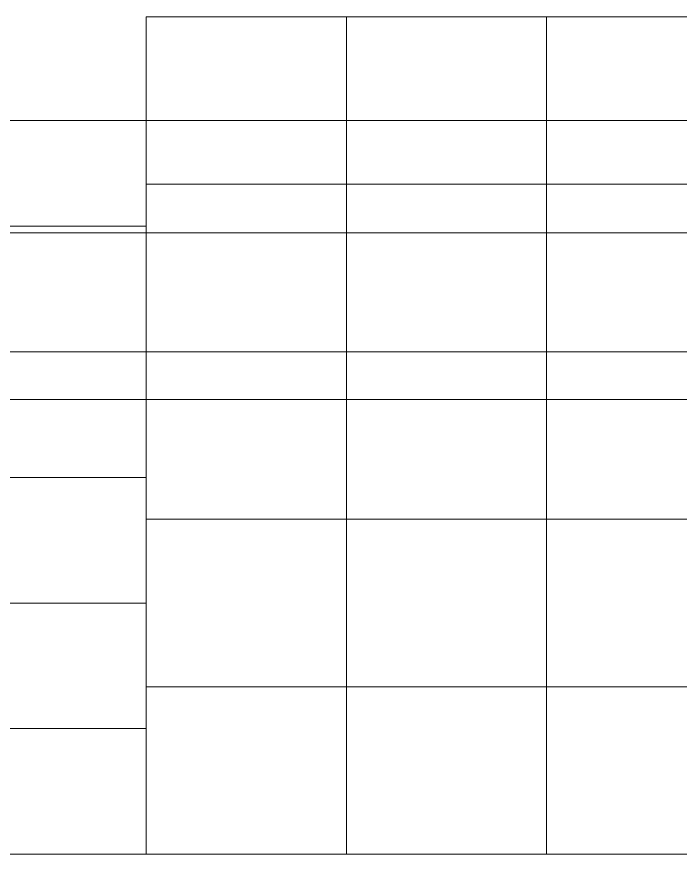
# Model space of a CAD drawing. Header units: millimetres. Extents: x 374056 to 882622, y 26363 to 140094.
# Drawn here: x 401122 to 411860, y 47677 to 61237 of the extents above; entities that cross this region are included whole.
import ezdxf

# ---------------------------------------------------------------- set-up
doc = ezdxf.new("R2010")
doc.units = ezdxf.units.MM
doc.header["$MEASUREMENT"] = 0
doc.layers.get('0').update_dxf_attribs({"lineweight": 9})
doc.layers.add('S-DETL-GRID', color=62, linetype='Continuous', lineweight=9, plot=False)

msp = doc.modelspace()

# ---------------------------------------------------------------- linework, layer by layer
at = {"color": 2, "ltscale": 0.05}
for p in [(870287.20036, 64893.50156), (870279.71972, 59555.60111)]:
    msp.add_xline(p, (1, 0), dxfattribs=at)
at = {"color": 1, "ltscale": 0.05}
for p in [(717385.08885, 63540.23398, 0), (757167.52904, 61540.23398, -0.00003), (757317.52904, 57740.13058, -0.00003), (717018.16428, 55040.23398, 0)]:
    msp.add_xline(p, (1, 0), dxfattribs=at)
at = {"layer": 'S-DETL-GRID'}
for p, q in [((406456.38805, 61236.7087, 0), (406456.38805, 47676.70872, 0)), ((409696.38805, 61236.7087, 0), (409696.38805, 47676.70872, 0)), ((422656.38805, 58524.7087, 0), (403216.38805, 58524.7087, 0)), ((403216.38805, 55812.70871, 0), (388636.38805, 55812.70871, 0)), ((422656.38805, 55812.70871, 0), (403216.38805, 55812.70871, 0)), ((403216.38805, 53778.70871, 0), (388636.38805, 53778.70871, 0)), ((422656.38805, 53100.70871, 0), (403216.38805, 53100.70871, 0)), ((403216.38805, 51744.70871, 0), (388636.38805, 51744.70871, 0)), ((422656.38805, 50388.70871, 0), (403216.38805, 50388.70871, 0)), ((403216.38805, 49710.70872, 0), (388636.38805, 49710.70872, 0))]:
    msp.add_line(p, q, dxfattribs=at)
at = {"layer": 'S-DETL-GRID', "color": 252, "elevation": 0}
msp.add_lwpolyline([(403216.38805, 61236.7087), (422656.38805, 61236.7087), (422656.38805, 47676.70872), (403216.38805, 47676.70872)], close=True, dxfattribs=at)
at = {"layer": 'S-DETL-GRID', "elevation": 0}
msp.add_lwpolyline([(388636.38805, 57846.7087), (403216.38805, 57846.7087), (403216.38805, 47676.70872), (388636.38805, 47676.70872)], close=True, dxfattribs=at)

doc.saveas('drawing.dxf')
